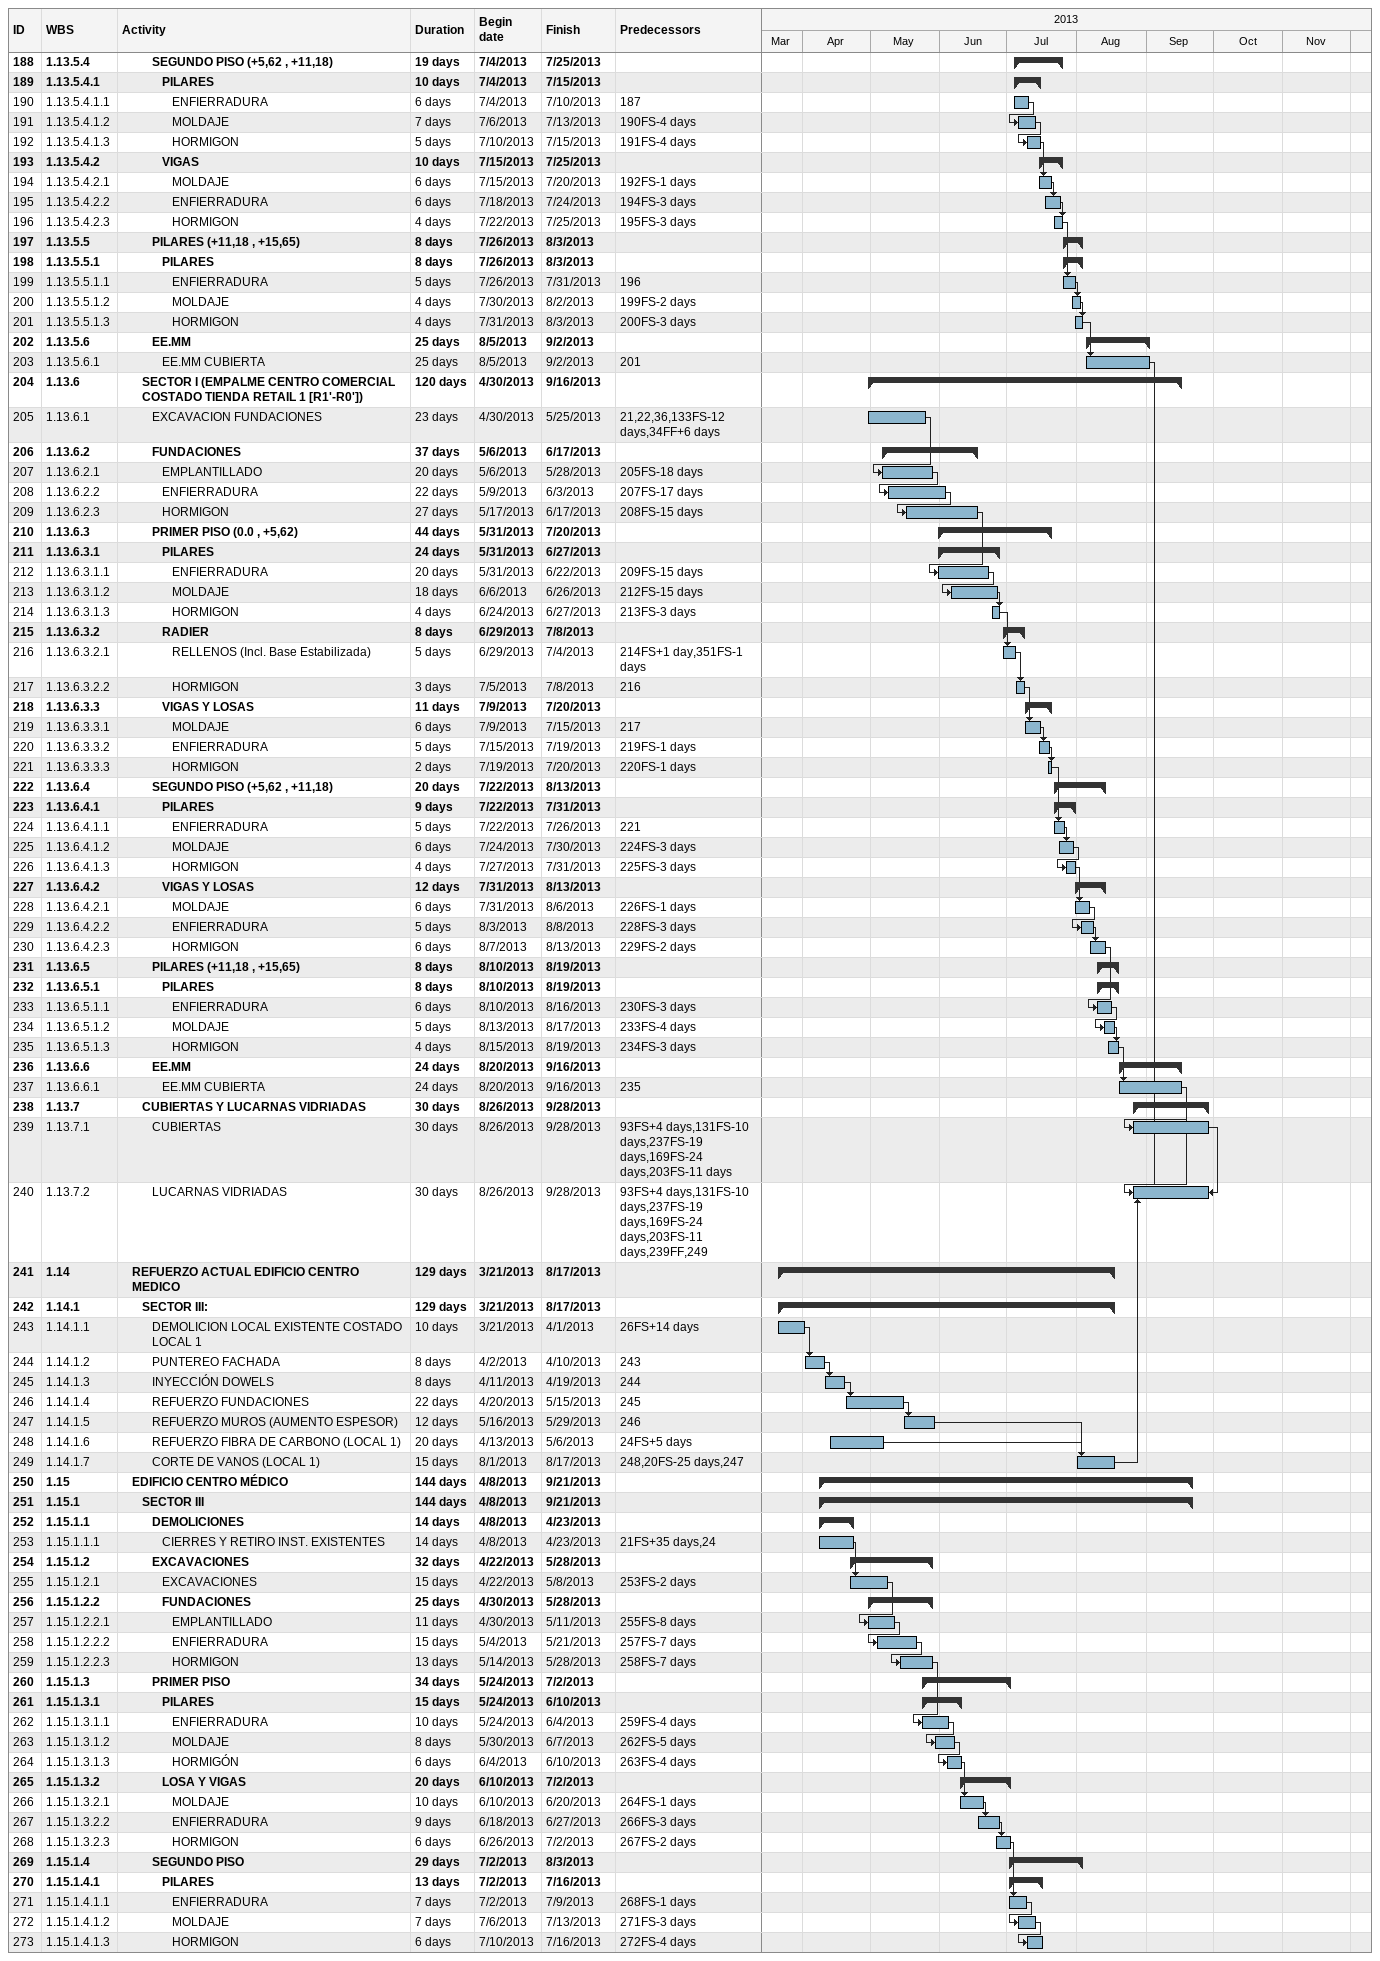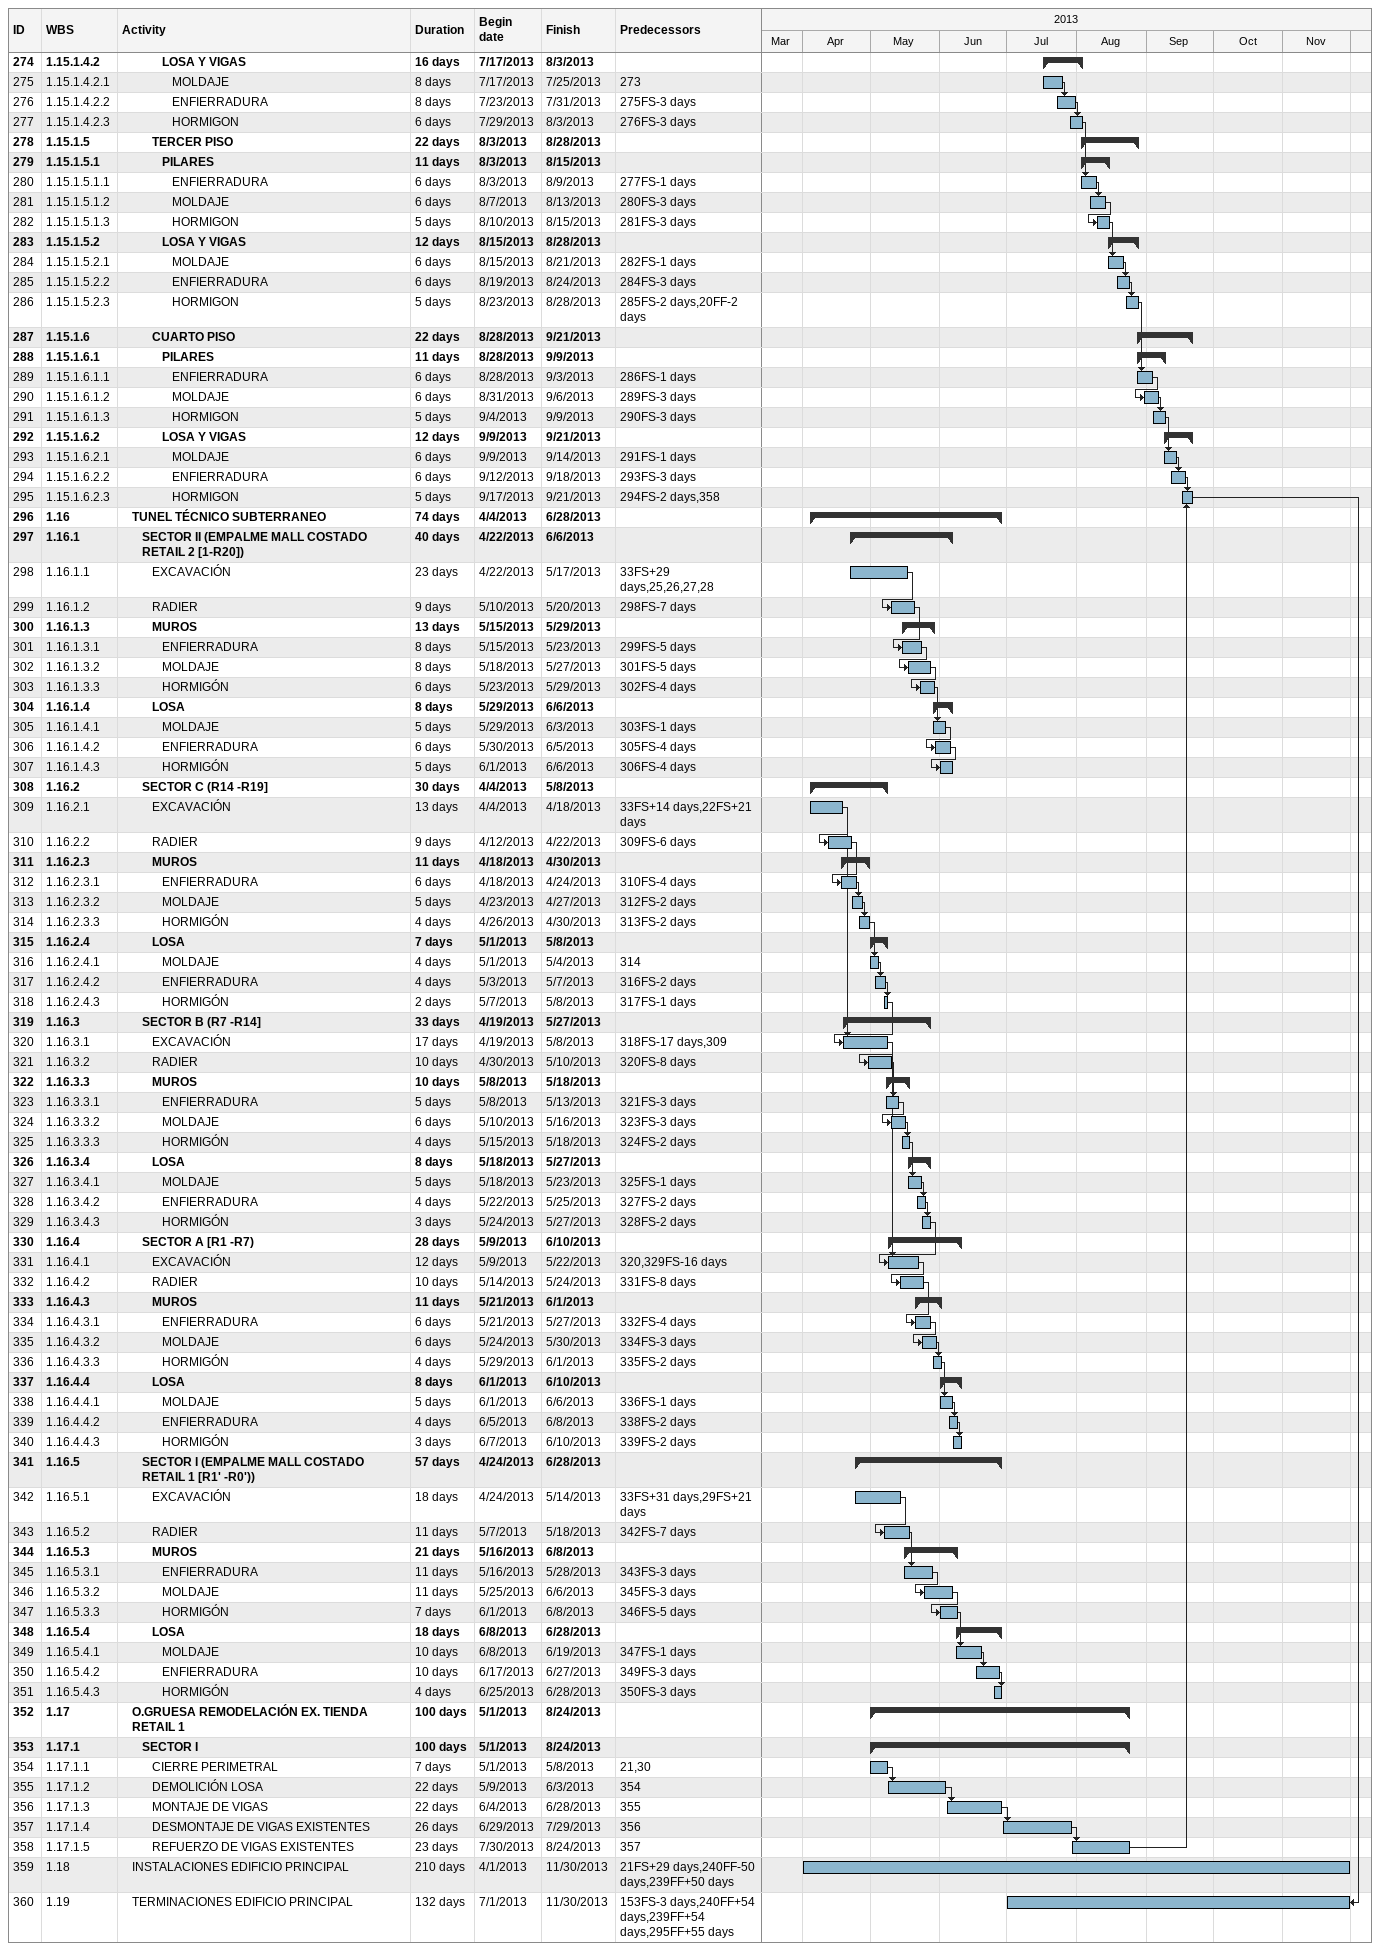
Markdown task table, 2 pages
| ID | WBS | Task | Duration | Start | Finish | Predecessors |
|---|---|---|---|---|---|---|
| 188 | 1.13.5.4 | **SEGUNDO PISO (+5,62 , +11,18)** | 19d | 2013-07-04 | 2013-07-25 |  |
| 189 | 1.13.5.4.1 | **PILARES** | 10d | 2013-07-04 | 2013-07-15 |  |
| 190 | 1.13.5.4.1.1 | ENFIERRADURA | 6d | 2013-07-04 | 2013-07-10 | 187 |
| 191 | 1.13.5.4.1.2 | MOLDAJE | 7d | 2013-07-06 | 2013-07-13 | 190FS-4d |
| 192 | 1.13.5.4.1.3 | HORMIGON | 5d | 2013-07-10 | 2013-07-15 | 191FS-4d |
| 193 | 1.13.5.4.2 | **VIGAS** | 10d | 2013-07-15 | 2013-07-25 |  |
| 194 | 1.13.5.4.2.1 | MOLDAJE | 6d | 2013-07-15 | 2013-07-20 | 192FS-1d |
| 195 | 1.13.5.4.2.2 | ENFIERRADURA | 6d | 2013-07-18 | 2013-07-24 | 194FS-3d |
| 196 | 1.13.5.4.2.3 | HORMIGON | 4d | 2013-07-22 | 2013-07-25 | 195FS-3d |
| 197 | 1.13.5.5 | **PILARES (+11,18 , +15,65)** | 8d | 2013-07-26 | 2013-08-03 |  |
| 198 | 1.13.5.5.1 | **PILARES** | 8d | 2013-07-26 | 2013-08-03 |  |
| 199 | 1.13.5.5.1.1 | ENFIERRADURA | 5d | 2013-07-26 | 2013-07-31 | 196 |
| 200 | 1.13.5.5.1.2 | MOLDAJE | 4d | 2013-07-30 | 2013-08-02 | 199FS-2d |
| 201 | 1.13.5.5.1.3 | HORMIGON | 4d | 2013-07-31 | 2013-08-03 | 200FS-3d |
| 202 | 1.13.5.6 | **EE.MM** | 25d | 2013-08-05 | 2013-09-02 |  |
| 203 | 1.13.5.6.1 | EE.MM CUBIERTA | 25d | 2013-08-05 | 2013-09-02 | 201 |
| 204 | 1.13.6 | **SECTOR I (EMPALME CENTRO COMERCIAL COSTADO TIENDA RETAIL 1 [R1'-R0'])** | 120d | 2013-04-30 | 2013-09-16 |  |
| 205 | 1.13.6.1 | EXCAVACION FUNDACIONES | 23d | 2013-04-30 | 2013-05-25 | 21, 22, 36, 133FS-12d, 34FF+6d |
| 206 | 1.13.6.2 | **FUNDACIONES** | 37d | 2013-05-06 | 2013-06-17 |  |
| 207 | 1.13.6.2.1 | EMPLANTILLADO | 20d | 2013-05-06 | 2013-05-28 | 205FS-18d |
| 208 | 1.13.6.2.2 | ENFIERRADURA | 22d | 2013-05-09 | 2013-06-03 | 207FS-17d |
| 209 | 1.13.6.2.3 | HORMIGON | 27d | 2013-05-17 | 2013-06-17 | 208FS-15d |
| 210 | 1.13.6.3 | **PRIMER PISO (0.0 , +5,62)** | 44d | 2013-05-31 | 2013-07-20 |  |
| 211 | 1.13.6.3.1 | **PILARES** | 24d | 2013-05-31 | 2013-06-27 |  |
| 212 | 1.13.6.3.1.1 | ENFIERRADURA | 20d | 2013-05-31 | 2013-06-22 | 209FS-15d |
| 213 | 1.13.6.3.1.2 | MOLDAJE | 18d | 2013-06-06 | 2013-06-26 | 212FS-15d |
| 214 | 1.13.6.3.1.3 | HORMIGON | 4d | 2013-06-24 | 2013-06-27 | 213FS-3d |
| 215 | 1.13.6.3.2 | **RADIER** | 8d | 2013-06-29 | 2013-07-08 |  |
| 216 | 1.13.6.3.2.1 | RELLENOS (Incl. Base Estabilizada) | 5d | 2013-06-29 | 2013-07-04 | 214FS+1d, 351FS-1d |
| 217 | 1.13.6.3.2.2 | HORMIGON | 3d | 2013-07-05 | 2013-07-08 | 216 |
| 218 | 1.13.6.3.3 | **VIGAS Y LOSAS** | 11d | 2013-07-09 | 2013-07-20 |  |
| 219 | 1.13.6.3.3.1 | MOLDAJE | 6d | 2013-07-09 | 2013-07-15 | 217 |
| 220 | 1.13.6.3.3.2 | ENFIERRADURA | 5d | 2013-07-15 | 2013-07-19 | 219FS-1d |
| 221 | 1.13.6.3.3.3 | HORMIGON | 2d | 2013-07-19 | 2013-07-20 | 220FS-1d |
| 222 | 1.13.6.4 | **SEGUNDO PISO (+5,62 , +11,18)** | 20d | 2013-07-22 | 2013-08-13 |  |
| 223 | 1.13.6.4.1 | **PILARES** | 9d | 2013-07-22 | 2013-07-31 |  |
| 224 | 1.13.6.4.1.1 | ENFIERRADURA | 5d | 2013-07-22 | 2013-07-26 | 221 |
| 225 | 1.13.6.4.1.2 | MOLDAJE | 6d | 2013-07-24 | 2013-07-30 | 224FS-3d |
| 226 | 1.13.6.4.1.3 | HORMIGON | 4d | 2013-07-27 | 2013-07-31 | 225FS-3d |
| 227 | 1.13.6.4.2 | **VIGAS Y LOSAS** | 12d | 2013-07-31 | 2013-08-13 |  |
| 228 | 1.13.6.4.2.1 | MOLDAJE | 6d | 2013-07-31 | 2013-08-06 | 226FS-1d |
| 229 | 1.13.6.4.2.2 | ENFIERRADURA | 5d | 2013-08-03 | 2013-08-08 | 228FS-3d |
| 230 | 1.13.6.4.2.3 | HORMIGON | 6d | 2013-08-07 | 2013-08-13 | 229FS-2d |
| 231 | 1.13.6.5 | **PILARES (+11,18 , +15,65)** | 8d | 2013-08-10 | 2013-08-19 |  |
| 232 | 1.13.6.5.1 | **PILARES** | 8d | 2013-08-10 | 2013-08-19 |  |
| 233 | 1.13.6.5.1.1 | ENFIERRADURA | 6d | 2013-08-10 | 2013-08-16 | 230FS-3d |
| 234 | 1.13.6.5.1.2 | MOLDAJE | 5d | 2013-08-13 | 2013-08-17 | 233FS-4d |
| 235 | 1.13.6.5.1.3 | HORMIGON | 4d | 2013-08-15 | 2013-08-19 | 234FS-3d |
| 236 | 1.13.6.6 | **EE.MM** | 24d | 2013-08-20 | 2013-09-16 |  |
| 237 | 1.13.6.6.1 | EE.MM CUBIERTA | 24d | 2013-08-20 | 2013-09-16 | 235 |
| 238 | 1.13.7 | **CUBIERTAS Y LUCARNAS VIDRIADAS** | 30d | 2013-08-26 | 2013-09-28 |  |
| 239 | 1.13.7.1 | CUBIERTAS | 30d | 2013-08-26 | 2013-09-28 | 93FS+4d, 131FS-10d, 237FS-19d, 169FS-24d, 203FS-11d |
| 240 | 1.13.7.2 | LUCARNAS VIDRIADAS | 30d | 2013-08-26 | 2013-09-28 | 93FS+4d, 131FS-10d, 237FS-19d, 169FS-24d, 203FS-11d, 239FF, 249 |
| 241 | 1.14 | **REFUERZO ACTUAL EDIFICIO CENTRO MEDICO** | 129d | 2013-03-21 | 2013-08-17 |  |
| 242 | 1.14.1 | **SECTOR III:** | 129d | 2013-03-21 | 2013-08-17 |  |
| 243 | 1.14.1.1 | DEMOLICION LOCAL EXISTENTE COSTADO LOCAL 1 | 10d | 2013-03-21 | 2013-04-01 | 26FS+14d |
| 244 | 1.14.1.2 | PUNTEREO FACHADA | 8d | 2013-04-02 | 2013-04-10 | 243 |
| 245 | 1.14.1.3 | INYECCIÓN DOWELS | 8d | 2013-04-11 | 2013-04-19 | 244 |
| 246 | 1.14.1.4 | REFUERZO FUNDACIONES | 22d | 2013-04-20 | 2013-05-15 | 245 |
| 247 | 1.14.1.5 | REFUERZO MUROS (AUMENTO ESPESOR) | 12d | 2013-05-16 | 2013-05-29 | 246 |
| 248 | 1.14.1.6 | REFUERZO FIBRA DE CARBONO (LOCAL 1) | 20d | 2013-04-13 | 2013-05-06 | 24FS+5d |
| 249 | 1.14.1.7 | CORTE DE VANOS (LOCAL 1) | 15d | 2013-08-01 | 2013-08-17 | 248, 20FS-25d, 247 |
| 250 | 1.15 | **EDIFICIO CENTRO MÉDICO** | 144d | 2013-04-08 | 2013-09-21 |  |
| 251 | 1.15.1 | **SECTOR III** | 144d | 2013-04-08 | 2013-09-21 |  |
| 252 | 1.15.1.1 | **DEMOLICIONES** | 14d | 2013-04-08 | 2013-04-23 |  |
| 253 | 1.15.1.1.1 | CIERRES Y RETIRO INST. EXISTENTES | 14d | 2013-04-08 | 2013-04-23 | 21FS+35d, 24 |
| 254 | 1.15.1.2 | **EXCAVACIONES** | 32d | 2013-04-22 | 2013-05-28 |  |
| 255 | 1.15.1.2.1 | EXCAVACIONES | 15d | 2013-04-22 | 2013-05-08 | 253FS-2d |
| 256 | 1.15.1.2.2 | **FUNDACIONES** | 25d | 2013-04-30 | 2013-05-28 |  |
| 257 | 1.15.1.2.2.1 | EMPLANTILLADO | 11d | 2013-04-30 | 2013-05-11 | 255FS-8d |
| 258 | 1.15.1.2.2.2 | ENFIERRADURA | 15d | 2013-05-04 | 2013-05-21 | 257FS-7d |
| 259 | 1.15.1.2.2.3 | HORMIGON | 13d | 2013-05-14 | 2013-05-28 | 258FS-7d |
| 260 | 1.15.1.3 | **PRIMER PISO** | 34d | 2013-05-24 | 2013-07-02 |  |
| 261 | 1.15.1.3.1 | **PILARES** | 15d | 2013-05-24 | 2013-06-10 |  |
| 262 | 1.15.1.3.1.1 | ENFIERRADURA | 10d | 2013-05-24 | 2013-06-04 | 259FS-4d |
| 263 | 1.15.1.3.1.2 | MOLDAJE | 8d | 2013-05-30 | 2013-06-07 | 262FS-5d |
| 264 | 1.15.1.3.1.3 | HORMIGÓN | 6d | 2013-06-04 | 2013-06-10 | 263FS-4d |
| 265 | 1.15.1.3.2 | **LOSA Y VIGAS** | 20d | 2013-06-10 | 2013-07-02 |  |
| 266 | 1.15.1.3.2.1 | MOLDAJE | 10d | 2013-06-10 | 2013-06-20 | 264FS-1d |
| 267 | 1.15.1.3.2.2 | ENFIERRADURA | 9d | 2013-06-18 | 2013-06-27 | 266FS-3d |
| 268 | 1.15.1.3.2.3 | HORMIGON | 6d | 2013-06-26 | 2013-07-02 | 267FS-2d |
| 269 | 1.15.1.4 | **SEGUNDO PISO** | 29d | 2013-07-02 | 2013-08-03 |  |
| 270 | 1.15.1.4.1 | **PILARES** | 13d | 2013-07-02 | 2013-07-16 |  |
| 271 | 1.15.1.4.1.1 | ENFIERRADURA | 7d | 2013-07-02 | 2013-07-09 | 268FS-1d |
| 272 | 1.15.1.4.1.2 | MOLDAJE | 7d | 2013-07-06 | 2013-07-13 | 271FS-3d |
| 273 | 1.15.1.4.1.3 | HORMIGON | 6d | 2013-07-10 | 2013-07-16 | 272FS-4d |
| 274 | 1.15.1.4.2 | **LOSA Y VIGAS** | 16d | 2013-07-17 | 2013-08-03 |  |
| 275 | 1.15.1.4.2.1 | MOLDAJE | 8d | 2013-07-17 | 2013-07-25 | 273 |
| 276 | 1.15.1.4.2.2 | ENFIERRADURA | 8d | 2013-07-23 | 2013-07-31 | 275FS-3d |
| 277 | 1.15.1.4.2.3 | HORMIGON | 6d | 2013-07-29 | 2013-08-03 | 276FS-3d |
| 278 | 1.15.1.5 | **TERCER PISO** | 22d | 2013-08-03 | 2013-08-28 |  |
| 279 | 1.15.1.5.1 | **PILARES** | 11d | 2013-08-03 | 2013-08-15 |  |
| 280 | 1.15.1.5.1.1 | ENFIERRADURA | 6d | 2013-08-03 | 2013-08-09 | 277FS-1d |
| 281 | 1.15.1.5.1.2 | MOLDAJE | 6d | 2013-08-07 | 2013-08-13 | 280FS-3d |
| 282 | 1.15.1.5.1.3 | HORMIGON | 5d | 2013-08-10 | 2013-08-15 | 281FS-3d |
| 283 | 1.15.1.5.2 | **LOSA Y VIGAS** | 12d | 2013-08-15 | 2013-08-28 |  |
| 284 | 1.15.1.5.2.1 | MOLDAJE | 6d | 2013-08-15 | 2013-08-21 | 282FS-1d |
| 285 | 1.15.1.5.2.2 | ENFIERRADURA | 6d | 2013-08-19 | 2013-08-24 | 284FS-3d |
| 286 | 1.15.1.5.2.3 | HORMIGON | 5d | 2013-08-23 | 2013-08-28 | 285FS-2d, 20FF-2d |
| 287 | 1.15.1.6 | **CUARTO PISO** | 22d | 2013-08-28 | 2013-09-21 |  |
| 288 | 1.15.1.6.1 | **PILARES** | 11d | 2013-08-28 | 2013-09-09 |  |
| 289 | 1.15.1.6.1.1 | ENFIERRADURA | 6d | 2013-08-28 | 2013-09-03 | 286FS-1d |
| 290 | 1.15.1.6.1.2 | MOLDAJE | 6d | 2013-08-31 | 2013-09-06 | 289FS-3d |
| 291 | 1.15.1.6.1.3 | HORMIGON | 5d | 2013-09-04 | 2013-09-09 | 290FS-3d |
| 292 | 1.15.1.6.2 | **LOSA Y VIGAS** | 12d | 2013-09-09 | 2013-09-21 |  |
| 293 | 1.15.1.6.2.1 | MOLDAJE | 6d | 2013-09-09 | 2013-09-14 | 291FS-1d |
| 294 | 1.15.1.6.2.2 | ENFIERRADURA | 6d | 2013-09-12 | 2013-09-18 | 293FS-3d |
| 295 | 1.15.1.6.2.3 | HORMIGON | 5d | 2013-09-17 | 2013-09-21 | 294FS-2d, 358 |
| 296 | 1.16 | **TUNEL TÉCNICO SUBTERRANEO** | 74d | 2013-04-04 | 2013-06-28 |  |
| 297 | 1.16.1 | **SECTOR II (EMPALME MALL COSTADO RETAIL 2 [1-R20])** | 40d | 2013-04-22 | 2013-06-06 |  |
| 298 | 1.16.1.1 | EXCAVACIÓN | 23d | 2013-04-22 | 2013-05-17 | 33FS+29d, 25, 26, 27, 28 |
| 299 | 1.16.1.2 | RADIER | 9d | 2013-05-10 | 2013-05-20 | 298FS-7d |
| 300 | 1.16.1.3 | **MUROS** | 13d | 2013-05-15 | 2013-05-29 |  |
| 301 | 1.16.1.3.1 | ENFIERRADURA | 8d | 2013-05-15 | 2013-05-23 | 299FS-5d |
| 302 | 1.16.1.3.2 | MOLDAJE | 8d | 2013-05-18 | 2013-05-27 | 301FS-5d |
| 303 | 1.16.1.3.3 | HORMIGÓN | 6d | 2013-05-23 | 2013-05-29 | 302FS-4d |
| 304 | 1.16.1.4 | **LOSA** | 8d | 2013-05-29 | 2013-06-06 |  |
| 305 | 1.16.1.4.1 | MOLDAJE | 5d | 2013-05-29 | 2013-06-03 | 303FS-1d |
| 306 | 1.16.1.4.2 | ENFIERRADURA | 6d | 2013-05-30 | 2013-06-05 | 305FS-4d |
| 307 | 1.16.1.4.3 | HORMIGÓN | 5d | 2013-06-01 | 2013-06-06 | 306FS-4d |
| 308 | 1.16.2 | **SECTOR C (R14 -R19]** | 30d | 2013-04-04 | 2013-05-08 |  |
| 309 | 1.16.2.1 | EXCAVACIÓN | 13d | 2013-04-04 | 2013-04-18 | 33FS+14d, 22FS+21d |
| 310 | 1.16.2.2 | RADIER | 9d | 2013-04-12 | 2013-04-22 | 309FS-6d |
| 311 | 1.16.2.3 | **MUROS** | 11d | 2013-04-18 | 2013-04-30 |  |
| 312 | 1.16.2.3.1 | ENFIERRADURA | 6d | 2013-04-18 | 2013-04-24 | 310FS-4d |
| 313 | 1.16.2.3.2 | MOLDAJE | 5d | 2013-04-23 | 2013-04-27 | 312FS-2d |
| 314 | 1.16.2.3.3 | HORMIGÓN | 4d | 2013-04-26 | 2013-04-30 | 313FS-2d |
| 315 | 1.16.2.4 | **LOSA** | 7d | 2013-05-01 | 2013-05-08 |  |
| 316 | 1.16.2.4.1 | MOLDAJE | 4d | 2013-05-01 | 2013-05-04 | 314 |
| 317 | 1.16.2.4.2 | ENFIERRADURA | 4d | 2013-05-03 | 2013-05-07 | 316FS-2d |
| 318 | 1.16.2.4.3 | HORMIGÓN | 2d | 2013-05-07 | 2013-05-08 | 317FS-1d |
| 319 | 1.16.3 | **SECTOR B (R7 -R14]** | 33d | 2013-04-19 | 2013-05-27 |  |
| 320 | 1.16.3.1 | EXCAVACIÓN | 17d | 2013-04-19 | 2013-05-08 | 318FS-17d, 309 |
| 321 | 1.16.3.2 | RADIER | 10d | 2013-04-30 | 2013-05-10 | 320FS-8d |
| 322 | 1.16.3.3 | **MUROS** | 10d | 2013-05-08 | 2013-05-18 |  |
| 323 | 1.16.3.3.1 | ENFIERRADURA | 5d | 2013-05-08 | 2013-05-13 | 321FS-3d |
| 324 | 1.16.3.3.2 | MOLDAJE | 6d | 2013-05-10 | 2013-05-16 | 323FS-3d |
| 325 | 1.16.3.3.3 | HORMIGÓN | 4d | 2013-05-15 | 2013-05-18 | 324FS-2d |
| 326 | 1.16.3.4 | **LOSA** | 8d | 2013-05-18 | 2013-05-27 |  |
| 327 | 1.16.3.4.1 | MOLDAJE | 5d | 2013-05-18 | 2013-05-23 | 325FS-1d |
| 328 | 1.16.3.4.2 | ENFIERRADURA | 4d | 2013-05-22 | 2013-05-25 | 327FS-2d |
| 329 | 1.16.3.4.3 | HORMIGÓN | 3d | 2013-05-24 | 2013-05-27 | 328FS-2d |
| 330 | 1.16.4 | **SECTOR A [R1 -R7)** | 28d | 2013-05-09 | 2013-06-10 |  |
| 331 | 1.16.4.1 | EXCAVACIÓN | 12d | 2013-05-09 | 2013-05-22 | 320, 329FS-16d |
| 332 | 1.16.4.2 | RADIER | 10d | 2013-05-14 | 2013-05-24 | 331FS-8d |
| 333 | 1.16.4.3 | **MUROS** | 11d | 2013-05-21 | 2013-06-01 |  |
| 334 | 1.16.4.3.1 | ENFIERRADURA | 6d | 2013-05-21 | 2013-05-27 | 332FS-4d |
| 335 | 1.16.4.3.2 | MOLDAJE | 6d | 2013-05-24 | 2013-05-30 | 334FS-3d |
| 336 | 1.16.4.3.3 | HORMIGÓN | 4d | 2013-05-29 | 2013-06-01 | 335FS-2d |
| 337 | 1.16.4.4 | **LOSA** | 8d | 2013-06-01 | 2013-06-10 |  |
| 338 | 1.16.4.4.1 | MOLDAJE | 5d | 2013-06-01 | 2013-06-06 | 336FS-1d |
| 339 | 1.16.4.4.2 | ENFIERRADURA | 4d | 2013-06-05 | 2013-06-08 | 338FS-2d |
| 340 | 1.16.4.4.3 | HORMIGÓN | 3d | 2013-06-07 | 2013-06-10 | 339FS-2d |
| 341 | 1.16.5 | **SECTOR I (EMPALME MALL COSTADO RETAIL 1 [R1' -R0'))** | 57d | 2013-04-24 | 2013-06-28 |  |
| 342 | 1.16.5.1 | EXCAVACIÓN | 18d | 2013-04-24 | 2013-05-14 | 33FS+31d, 29FS+21d |
| 343 | 1.16.5.2 | RADIER | 11d | 2013-05-07 | 2013-05-18 | 342FS-7d |
| 344 | 1.16.5.3 | **MUROS** | 21d | 2013-05-16 | 2013-06-08 |  |
| 345 | 1.16.5.3.1 | ENFIERRADURA | 11d | 2013-05-16 | 2013-05-28 | 343FS-3d |
| 346 | 1.16.5.3.2 | MOLDAJE | 11d | 2013-05-25 | 2013-06-06 | 345FS-3d |
| 347 | 1.16.5.3.3 | HORMIGÓN | 7d | 2013-06-01 | 2013-06-08 | 346FS-5d |
| 348 | 1.16.5.4 | **LOSA** | 18d | 2013-06-08 | 2013-06-28 |  |
| 349 | 1.16.5.4.1 | MOLDAJE | 10d | 2013-06-08 | 2013-06-19 | 347FS-1d |
| 350 | 1.16.5.4.2 | ENFIERRADURA | 10d | 2013-06-17 | 2013-06-27 | 349FS-3d |
| 351 | 1.16.5.4.3 | HORMIGÓN | 4d | 2013-06-25 | 2013-06-28 | 350FS-3d |
| 352 | 1.17 | **O.GRUESA REMODELACIÓN EX. TIENDA RETAIL 1** | 100d | 2013-05-01 | 2013-08-24 |  |
| 353 | 1.17.1 | **SECTOR I** | 100d | 2013-05-01 | 2013-08-24 |  |
| 354 | 1.17.1.1 | CIERRE PERIMETRAL | 7d | 2013-05-01 | 2013-05-08 | 21, 30 |
| 355 | 1.17.1.2 | DEMOLICIÓN LOSA | 22d | 2013-05-09 | 2013-06-03 | 354 |
| 356 | 1.17.1.3 | MONTAJE DE VIGAS | 22d | 2013-06-04 | 2013-06-28 | 355 |
| 357 | 1.17.1.4 | DESMONTAJE DE VIGAS EXISTENTES | 26d | 2013-06-29 | 2013-07-29 | 356 |
| 358 | 1.17.1.5 | REFUERZO DE VIGAS EXISTENTES | 23d | 2013-07-30 | 2013-08-24 | 357 |
| 359 | 1.18 | INSTALACIONES EDIFICIO PRINCIPAL | 210d | 2013-04-01 | 2013-11-30 | 21FS+29d, 240FF-50d, 239FF+50d |
| 360 | 1.19 | TERMINACIONES EDIFICIO PRINCIPAL | 132d | 2013-07-01 | 2013-11-30 | 153FS-3d, 240FF+54d, 239FF+54d, 295FF+55d |
